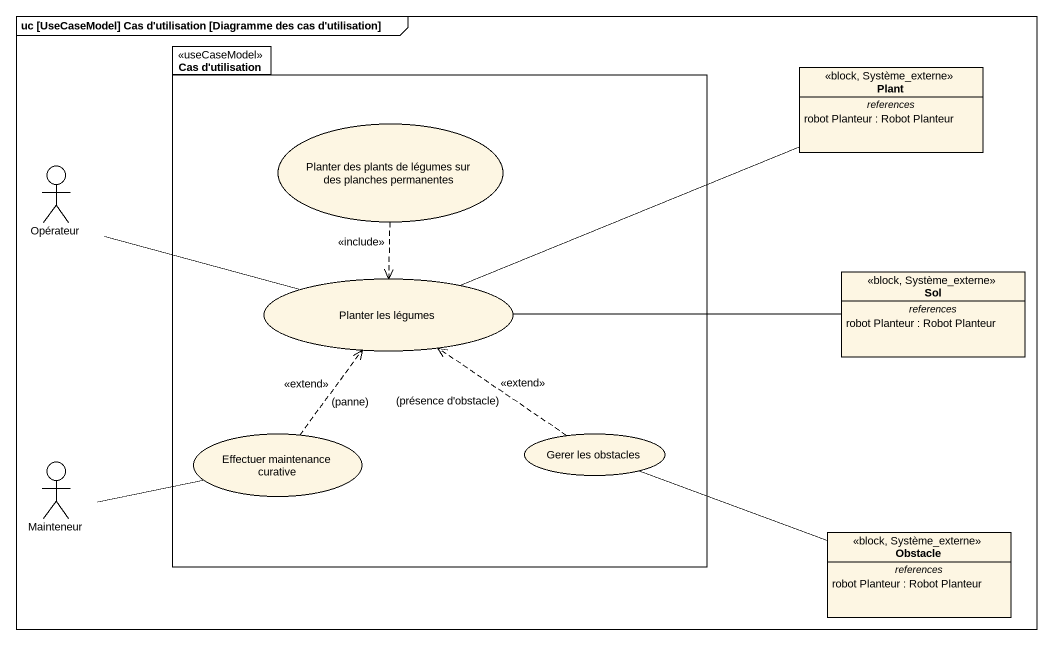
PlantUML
@startuml
mainframe uc [UseCaseModel] Cas d'utilisation [Diagramme des cas d'utilisation]
allowmixing
hide circle
hide empty members
package "Cas d'utilisation" as Cas_d_utilisation <<useCaseModel>> {
  usecase "Planter des plants de légumes sur des planches permanentes" as Planter_des_plants_de
  usecase "Planter les légumes" as Planter_les_légumes
  usecase "Effectuer maintenance curative" as Effectuer_maintenance
  usecase "Gerer les obstacles" as Gerer_les_obstacles
}
class Plant <<block, Système_externe>> {
  -- references --
  robot Planteur : Robot Planteur
}
actor Opérateur
class Sol <<block, Système_externe>> {
  -- references --
  robot Planteur : Robot Planteur
}
actor Mainteneur
class Obstacle <<block, Système_externe>> {
  -- references --
  robot Planteur : Robot Planteur
}
Planter_des_plants_de ..> Planter_les_légumes : <<include>>
Opérateur -right- Planter_les_légumes
Planter_les_légumes -right- Plant
Planter_les_légumes -right- Sol
Effectuer_maintenance .up.> Planter_les_légumes : <<extend>>\n(panne)
Gerer_les_obstacles .up.> Planter_les_légumes : <<extend>>\n(présence d'obstacle)
Gerer_les_obstacles -right- Obstacle
Mainteneur -right- Effectuer_maintenance
@enduml
